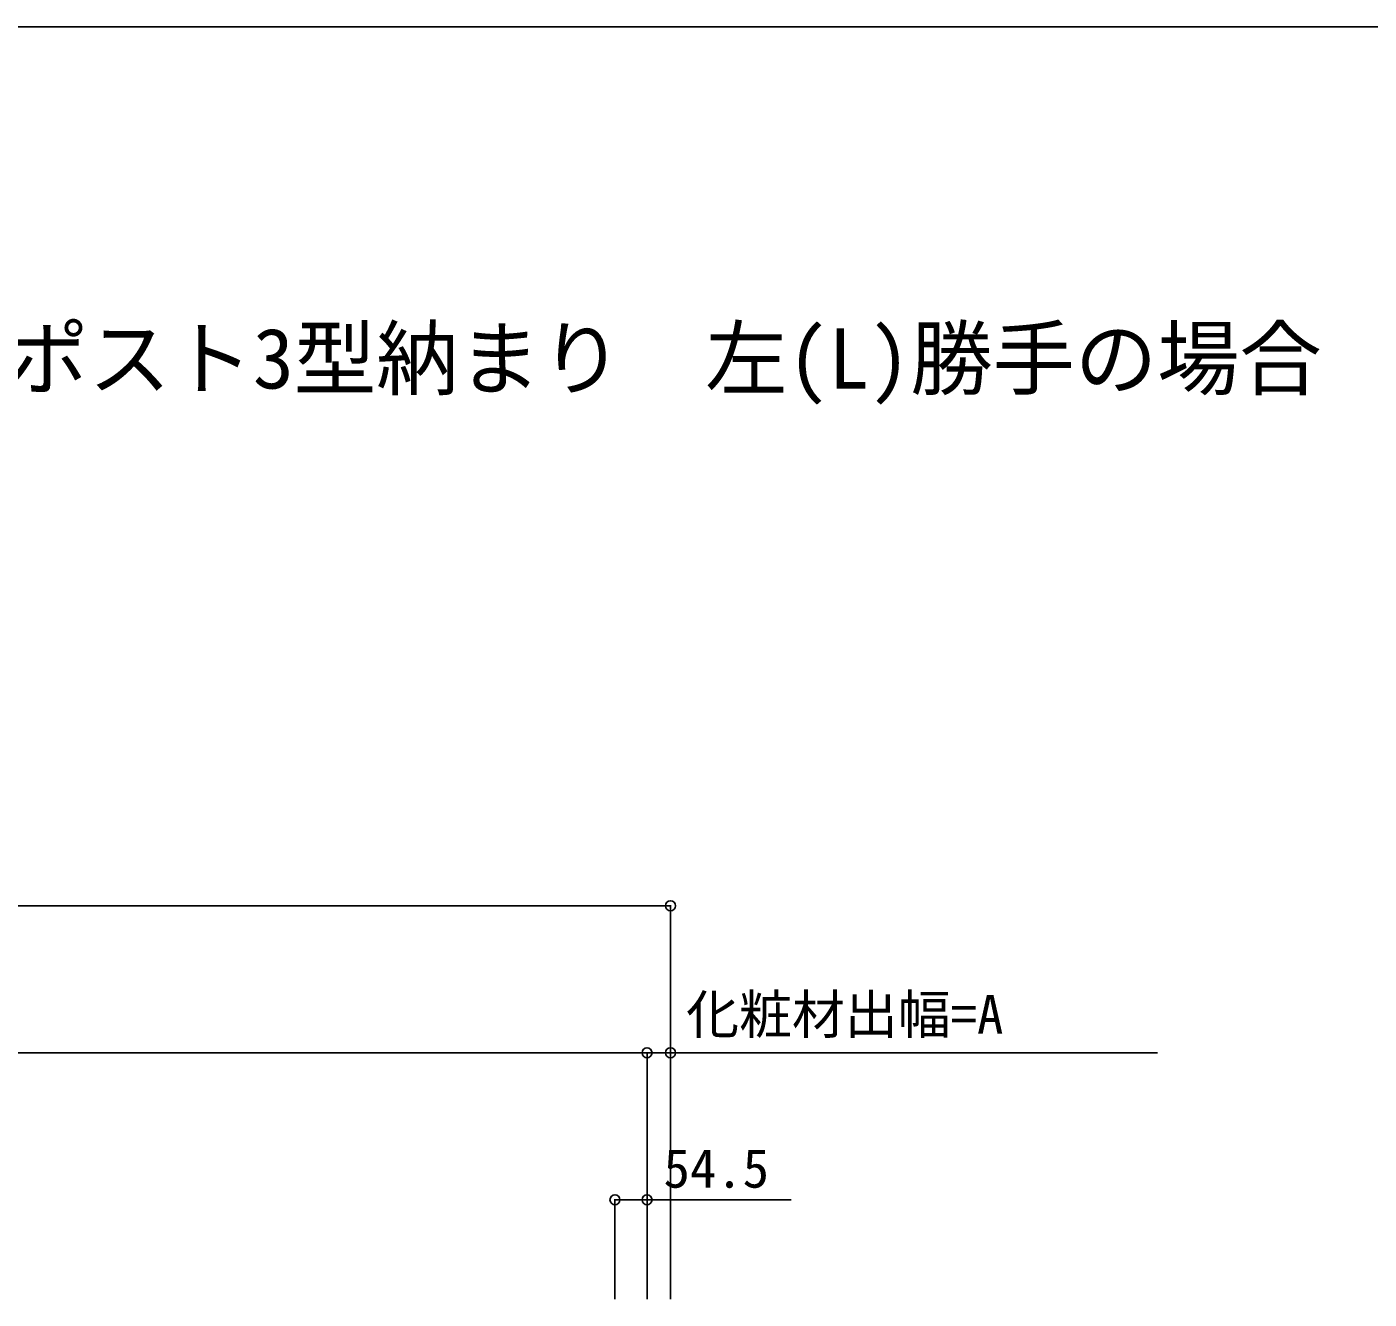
# Model space of a CAD drawing. Units: millimetres, scale not verified. Extents: x -6125 to 6125, y -9097 to 9042.
# Drawn here: x -1571 to 713, y 6589 to 8753 of the extents above; entities that cross this region are included whole.
import ezdxf
from ezdxf.enums import TextEntityAlignment as Align

# ---------------------------------------------------------------- set-up
doc = ezdxf.new("R2010")
doc.units = ezdxf.units.MM
doc.header["$LTSCALE"] = 50
for name, color, linetype in [('0-2_USER1', 3, 'Continuous'), ('0-5_YKK_D', 6, 'Continuous'), ('0-6_YKK_ZWAK', 7, 'Continuous')]:
    doc.layers.add(name, color=color, linetype=linetype)
doc.styles.add('ＭＳ ゴシック', font='')
doc.styles.get('ＭＳ ゴシック').set_extended_font_data('MS Gothic')

msp = doc.modelspace()

# ---------------------------------------------------------------- linework, layer by layer
at = {"layer": '0-5_YKK_D'}
for p, q in [((-4665.21, 7257.91), (-476.21, 7257.91)), ((-476.21, 6588.93), (-476.21, 7258.91)), ((-4625.21, 7007.91), (-516.21, 7007.91)), ((-516.21, 6588.93), (-516.21, 7008.91)), ((-516.21, 6588.93), (-516.21, 7008.91)), ((-476.21, 6588.93), (-476.21, 7008.91)), ((-570.71, 6588.93), (-570.71, 6758.91)), ((-516.21, 6588.93), (-516.21, 6758.91))]:
    msp.add_line(p, q, dxfattribs=at)
for points in [[(-516.21, 7007.91), (-476.21, 7007.91), (352.52, 7007.91)], [(-570.71, 6757.91), (-516.21, 6757.91), (-270.95, 6757.91)]]:
    msp.add_lwpolyline(points, dxfattribs=at)
for centre in [(-476.21, 7257.91), (-516.21, 7007.91), (-516.21, 7007.91), (-476.21, 7007.91), (-570.71, 6757.91), (-516.21, 6757.91)]:
    msp.add_circle(centre, 8.5, dxfattribs=at)
at = {"layer": '0-6_YKK_ZWAK'}
msp.add_line((-6125, 8752.6), (6125, 8752.6), dxfattribs=at)

# ---------------------------------------------------------------- texts
at = {"layer": '0-2_USER1', "style": 'ＭＳ ゴシック'}
msp.add_text('■ルシアスルーフ(正面スクリーン付き) 柱3本\u3000ルシアス\u3000宅配ポスト3型納まり\u3000左(L)勝手の場合', height=102.6, dxfattribs=at).set_placement((-5664.43, 8106.75), align=Align.BOTTOM_LEFT)
at = {"layer": '0-5_YKK_D', "style": 'ＭＳ ゴシック'}
for s, p in [('化粧材出幅=A', (-449.59, 7020.47)), ('54.5', (-488.06, 6758.71))]:
    msp.add_text(s, height=65.98, dxfattribs=at).set_placement(p, align=Align.BOTTOM_LEFT)

doc.saveas('drawing.dxf')
